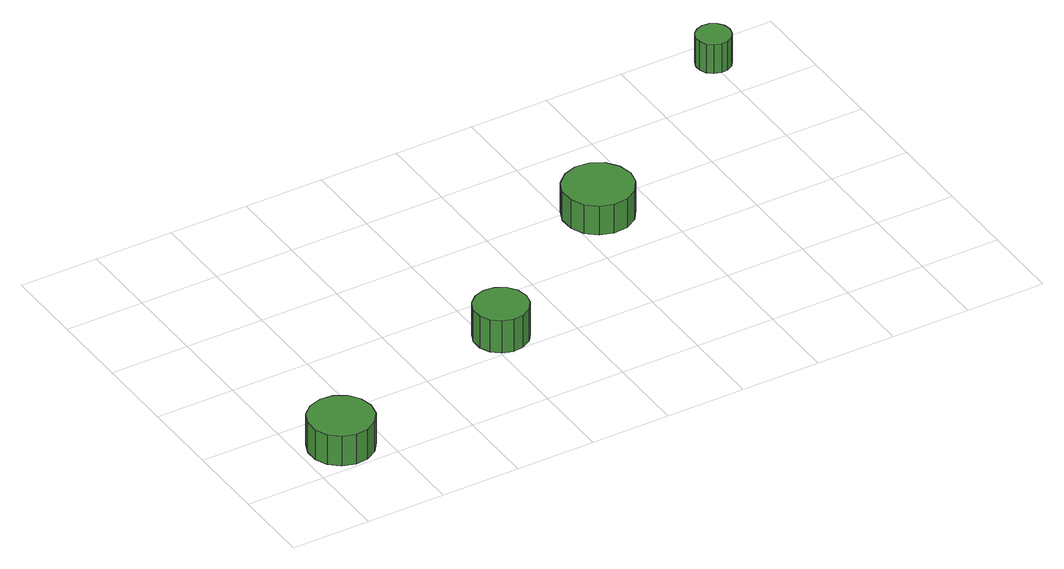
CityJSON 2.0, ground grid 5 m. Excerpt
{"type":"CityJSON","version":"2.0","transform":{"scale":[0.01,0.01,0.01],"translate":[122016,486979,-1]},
"CityObjects":{
"tree1":{"type":"SolitaryVegetationObject","attributes":{"function":"something"},"geometry":[{"type":"MultiSurface","lod":"1","boundaries":[[[0,1,2,3,4,5,6,7,8,9,10,11,12,13,14]],[[15,16,17,18,19,20,21,22,23,24,25,26,27,28,29]],[[0,29,28,1]],[[1,28,27,2]],[[2,27,26,3]],[[3,26,25,4]],[[4,25,24,5]],[[5,24,23,6]],[[6,23,22,7]],[[7,22,21,8]],[[8,21,20,9]],[[9,20,19,10]],[[10,19,18,11]],[[11,18,17,12]],[[12,17,16,13]],[[13,16,15,14]],[[14,15,29,0]]]}]},
"tree2":{"type":"SolitaryVegetationObject","attributes":{"function":"something"},"geometry":[{"type":"MultiSurface","lod":"1","boundaries":[[[30,31,32,33,34,35,36,37,38,39,40,41,42,43,44]],[[45,46,47,48,49,50,51,52,53,54,55,56,57,58,59]],[[30,59,58,31]],[[31,58,57,32]],[[32,57,56,33]],[[33,56,55,34]],[[34,55,54,35]],[[35,54,53,36]],[[36,53,52,37]],[[37,52,51,38]],[[38,51,50,39]],[[39,50,49,40]],[[40,49,48,41]],[[41,48,47,42]],[[42,47,46,43]],[[43,46,45,44]],[[44,45,59,30]]]}]},
"tree3":{"type":"SolitaryVegetationObject","attributes":{"function":"something"},"geometry":[{"type":"MultiSurface","lod":"1","boundaries":[[[60,61,62,63,64,65,66,67,68,69,70,71,72,73,74]],[[75,76,77,78,79,80,81,82,83,84,85,86,87,88,89]],[[60,89,88,61]],[[61,88,87,62]],[[62,87,86,63]],[[63,86,85,64]],[[64,85,84,65]],[[65,84,83,66]],[[66,83,82,67]],[[67,82,81,68]],[[68,81,80,69]],[[69,80,79,70]],[[70,79,78,71]],[[71,78,77,72]],[[72,77,76,73]],[[73,76,75,74]],[[74,75,89,60]]]}]},
"tree4":{"type":"SolitaryVegetationObject","attributes":{"function":"something"},"geometry":[{"type":"MultiSurface","lod":"1","boundaries":[[[90,91,92,93,94,95,96,97,98,99,100,101,102,103,104]],[[105,106,107,108,109,110,111,112,113,114,115,116,117,118,119]],[[90,119,118,91]],[[91,118,117,92]],[[92,117,116,93]],[[93,116,115,94]],[[94,115,114,95]],[[95,114,113,96]],[[96,113,112,97]],[[97,112,111,98]],[[98,111,110,99]],[[99,110,109,100]],[[100,109,108,101]],[[101,108,107,102]],[[102,107,106,103]],[[103,106,105,104]],[[104,105,119,90]]]}]}
},
"vertices":[
[454,215,304],[436,297,304],[387,365,304],[314,407,304],[231,416,304],[151,390,304],[88,334,304],[54,257,304],[54,173,304],[88,96,304],[151,40,304],[231,14,304],[314,23,304],[387,65,304],[436,133,304],[436,133,95],[387,65,95],[314,23,95],[231,14,95],[151,40,95],[88,96,95],[54,173,95],[54,257,95],[88,334,95],[151,390,95],[231,416,95],[314,407,95],[387,365,95],[436,297,95],[454,215,95],
[1757,662,317],[1743,730,317],[1702,787,317],[1641,822,317],[1572,829,317],[1506,808,317],[1454,761,317],[1425,697,317],[1425,627,317],[1454,563,317],[1506,517,317],[1572,495,317],[1641,503,317],[1702,537,317],[1743,594,317],[1743,594,93],[1702,537,93],[1641,503,93],[1572,495,93],[1506,517,93],[1454,563,93],[1425,627,93],[1425,697,93],[1454,761,93],[1506,808,93],[1572,829,93],[1641,822,93],[1702,787,93],[1743,730,93],[1757,662,93],
[2901,1400,298],[2882,1489,298],[2829,1562,298],[2751,1607,298],[2661,1616,298],[2576,1588,298],[2509,1528,298],[2472,1445,298],[2472,1355,298],[2509,1273,298],[2576,1212,298],[2661,1184,298],[2751,1194,298],[2829,1239,298],[2882,1312,298],[2882,1312,97],[2829,1239,97],[2751,1194,97],[2661,1184,97],[2576,1212,97],[2509,1273,97],[2472,1355,97],[2472,1445,97],[2509,1528,97],[2576,1588,97],[2661,1616,97],[2751,1607,97],[2829,1562,97],[2882,1489,97],[2901,1400,97],
[4112,2315,301],[4103,2359,301],[4077,2395,301],[4038,2417,301],[3994,2422,301],[3951,2408,301],[3918,2378,301],[3900,2337,301],[3900,2293,301],[3918,2252,301],[3951,2222,301],[3994,2208,301],[4038,2213,301],[4077,2235,301],[4103,2271,301],[4103,2271,101],[4077,2235,101],[4038,2213,101],[3994,2208,101],[3951,2222,101],[3918,2252,101],[3900,2293,101],[3900,2337,101],[3918,2378,101],[3951,2408,101],[3994,2422,101],[4038,2417,101],[4077,2395,101],[4103,2359,101],[4112,2315,101]
]}
